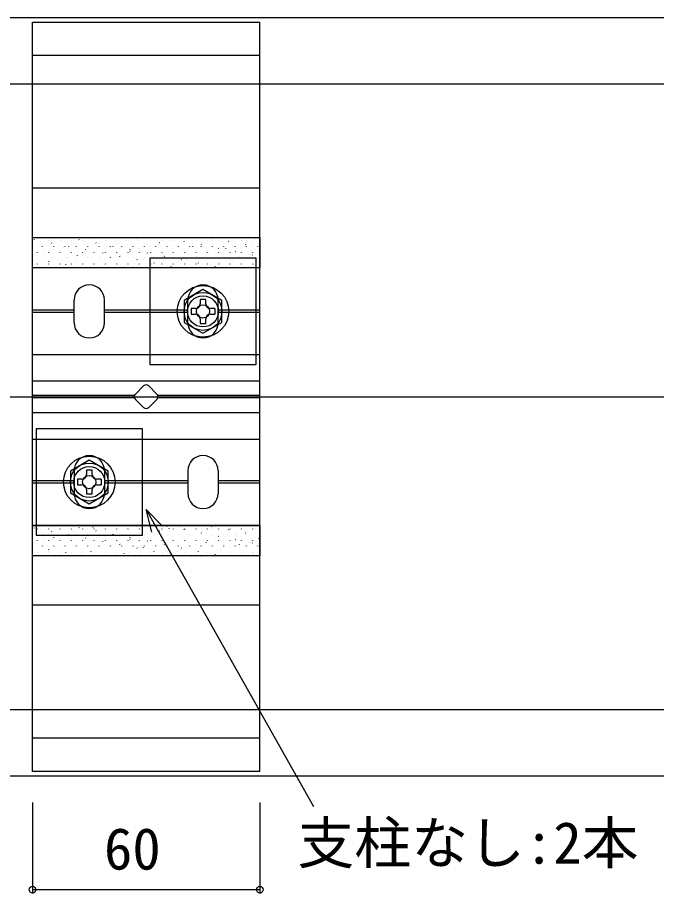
# Model space of a CAD drawing. Units: millimetres, scale not verified. Extents: x -875 to 875, y -1300 to 1294.
# Drawn here: x 515.1 to 683.6, y -520.6 to -289.6 of the extents above; entities that cross this region are included whole.
import ezdxf
from ezdxf.enums import TextEntityAlignment as Align

# ---------------------------------------------------------------- set-up
doc = ezdxf.new("R2010")
doc.units = ezdxf.units.MM
doc.header["$LTSCALE"] = 8
for name, color, linetype in [('0-3_YKK_12', 2, 'Continuous'), ('0-4_YKK_13', 4, 'Continuous'), ('0-6_YKK_D', 6, 'Continuous'), ('0-8_YSS_K', 3, 'Continuous')]:
    doc.layers.add(name, color=color, linetype=linetype)
doc.styles.add('ＭＳ ゴシック', font='')
doc.styles.get('ＭＳ ゴシック').set_extended_font_data('MS Gothic')

msp = doc.modelspace()

# ---------------------------------------------------------------- linework, layer by layer
at = {"layer": '0-3_YKK_12'}
for p, q in [((488.848, -289.6), (790.228, -289.6)), ((488.848, -489.6), (790.228, -489.6))]:
    msp.add_line(p, q, dxfattribs=at)
at = {"layer": '0-4_YKK_13'}
for p, q in [((579, -488.4), (579, -290.8)), ((579, -299.6), (519, -299.6)), ((579, -334.6), (519, -334.6)), ((519.575, -348.232), (519.52, -348.149)), ((520.299, -348.524), (520.299, -348.474)), ((521.083, -348.633), (521.079, -348.624)), ((523.289, -348.524), (523.289, -348.474)), ((523.712, -348.034), (523.708, -348.025)), ((526.279, -348.524), (526.279, -348.474)), ((529.269, -348.524), (529.269, -348.474)), ((531.305, -348.196), (531.25, -348.113)), ((532.259, -348.524), (532.259, -348.474)), ((532.419, -348.557), (532.416, -348.547)), ((535.048, -347.958), (535.045, -347.948)), ((535.249, -348.524), (535.249, -348.474)), ((538.239, -348.524), (538.239, -348.474)), ((541.229, -348.524), (541.229, -348.474)), ((543.756, -348.48), (543.753, -348.471)), ((544.219, -348.524), (544.219, -348.474)), ((546.385, -347.881), (546.382, -347.872)), ((547.209, -348.524), (547.209, -348.474)), ((550.199, -348.524), (550.199, -348.474)), ((553.189, -348.524), (553.189, -348.474)), ((554.56, -347.816), (554.505, -347.733)), ((555.093, -348.403), (555.089, -348.394)), ((556.179, -348.524), (556.179, -348.474)), ((557.722, -347.805), (557.718, -347.795)), ((559.063, -348.7), (559.008, -348.617)), ((559.169, -348.524), (559.169, -348.474)), ((562.159, -348.524), (562.159, -348.474)), ((565.149, -348.524), (565.149, -348.474)), ((566.29, -347.78), (566.234, -347.697)), ((566.429, -348.327), (566.426, -348.317)), ((568.139, -348.524), (568.139, -348.474)), ((569.058, -347.728), (569.055, -347.718)), ((570.793, -348.664), (570.738, -348.581)), ((571.129, -348.524), (571.129, -348.474)), ((574.119, -348.524), (574.119, -348.474)), ((577.109, -348.524), (577.109, -348.474)), ((577.766, -348.25), (577.763, -348.241)), ((521.674, -349.949), (521.674, -349.899)), ((524.079, -349.117), (524.023, -349.033)), ((524.664, -349.949), (524.664, -349.899)), ((524.683, -350.778), (524.68, -350.768)), ((527.312, -350.179), (527.309, -350.169)), ((527.654, -349.949), (527.654, -349.899)), ((528.582, -350.001), (528.527, -349.918)), ((529.807, -349.203), (529.804, -349.193)), ((530.644, -349.949), (530.644, -349.899)), ((533.085, -350.886), (533.03, -350.802)), ((533.634, -349.949), (533.634, -349.899)), ((535.808, -349.081), (535.753, -348.997)), ((536.02, -350.701), (536.016, -350.691)), ((536.624, -349.949), (536.624, -349.899)), ((538.649, -350.102), (538.645, -350.093)), ((539.614, -349.949), (539.614, -349.899)), ((540.311, -349.965), (540.256, -349.882)), ((541.144, -349.126), (541.141, -349.117)), ((542.604, -349.949), (542.604, -349.899)), ((544.815, -350.85), (544.759, -350.766)), ((545.594, -349.949), (545.594, -349.899)), ((547.356, -350.624), (547.353, -350.615)), ((548.584, -349.949), (548.584, -349.899)), ((549.985, -350.025), (549.982, -350.016)), ((551.574, -349.949), (551.574, -349.899)), ((552.481, -349.049), (552.477, -349.04)), ((554.564, -349.949), (554.564, -349.899)), ((557.554, -349.949), (557.554, -349.899)), ((558.693, -350.548), (558.69, -350.538)), ((560.544, -349.949), (560.544, -349.899)), ((561.322, -349.949), (561.319, -349.939)), ((563.566, -349.585), (563.511, -349.501)), ((563.534, -349.949), (563.534, -349.899)), ((563.817, -348.973), (563.814, -348.963)), ((566.524, -349.949), (566.524, -349.899)), ((567.417, -351.117), (567.414, -351.108)), ((568.07, -350.469), (568.014, -350.386)), ((569.514, -349.949), (569.514, -349.899)), ((570.03, -350.471), (570.026, -350.462)), ((572.504, -349.949), (572.504, -349.899)), ((572.659, -349.872), (572.655, -349.863)), ((575.154, -348.896), (575.151, -348.887)), ((575.296, -349.549), (575.241, -349.465)), ((575.494, -349.949), (575.494, -349.899)), ((578.484, -349.949), (578.484, -349.899)), ((578.754, -351.04), (578.751, -351.031)), ((519.575, -352.4), (519.572, -352.39)), ((520.299, -351.564), (520.299, -351.514)), ((521.674, -352.989), (521.674, -352.939)), ((522.071, -351.424), (522.067, -351.414)), ((523.289, -351.564), (523.289, -351.514)), ((524.664, -352.989), (524.664, -352.939)), ((526.279, -351.564), (526.279, -351.514)), ((527.654, -352.989), (527.654, -352.939)), ((528.283, -352.922), (528.28, -352.912)), ((529.269, -351.564), (529.269, -351.514)), ((530.644, -352.989), (530.644, -352.939)), ((530.912, -352.323), (530.909, -352.313)), ((532.259, -351.564), (532.259, -351.514)), ((533.407, -351.347), (533.404, -351.338)), ((533.634, -352.989), (533.634, -352.939)), ((535.249, -351.564), (535.249, -351.514)), ((536.624, -352.989), (536.624, -352.939)), ((537.588, -351.77), (537.533, -351.687)), ((538.239, -351.564), (538.239, -351.514)), ((539.614, -352.989), (539.614, -352.939)), ((539.62, -352.845), (539.617, -352.836)), ((541.229, -351.564), (541.229, -351.514)), ((542.091, -352.655), (542.036, -352.571)), ((542.249, -352.246), (542.245, -352.237)), ((542.604, -352.989), (542.604, -352.939)), ((544.219, -351.564), (544.219, -351.514)), ((544.744, -351.27), (544.741, -351.261)), ((545.594, -352.989), (545.594, -352.939)), ((547.209, -351.564), (547.209, -351.514)), ((548.344, -353.414), (548.341, -353.405)), ((548.584, -352.989), (548.584, -352.939)), ((549.318, -351.734), (549.263, -351.651)), ((550.199, -351.564), (550.199, -351.514)), ((550.957, -352.768), (550.953, -352.759)), ((551.574, -352.989), (551.574, -352.939)), ((553.189, -351.564), (553.189, -351.514)), ((553.585, -352.17), (553.582, -352.16)), ((553.821, -352.619), (553.766, -352.535)), ((554.564, -352.989), (554.564, -352.939)), ((556.081, -351.194), (556.077, -351.184)), ((556.179, -351.564), (556.179, -351.514)), ((557.554, -352.989), (557.554, -352.939)), ((558.324, -353.503), (558.269, -353.42)), ((559.169, -351.564), (559.169, -351.514)), ((559.681, -353.338), (559.678, -353.328)), ((560.544, -352.989), (560.544, -352.939)), ((562.159, -351.564), (562.159, -351.514)), ((562.293, -352.692), (562.29, -352.682)), ((563.534, -352.989), (563.534, -352.939)), ((564.922, -352.093), (564.919, -352.084)), ((565.149, -351.564), (565.149, -351.514)), ((566.524, -352.989), (566.524, -352.939)), ((568.139, -351.564), (568.139, -351.514)), ((569.514, -352.989), (569.514, -352.939)), ((571.018, -353.261), (571.014, -353.252)), ((571.129, -351.564), (571.129, -351.514)), ((572.504, -352.989), (572.504, -352.939)), ((572.573, -351.354), (572.518, -351.27)), ((573.63, -352.615), (573.627, -352.606)), ((574.119, -351.564), (574.119, -351.514)), ((575.494, -352.989), (575.494, -352.939)), ((576.259, -352.016), (576.255, -352.007)), ((577.076, -352.238), (577.021, -352.155)), ((577.109, -351.564), (577.109, -351.514)), ((578.484, -352.989), (578.484, -352.939)), ((579, -355.6), (519, -355.6)), ((520.299, -354.604), (520.299, -354.554)), ((520.547, -355.143), (520.543, -355.133)), ((523.176, -354.544), (523.172, -354.534)), ((523.34, -353.919), (523.284, -353.836)), ((523.289, -354.604), (523.289, -354.554)), ((525.671, -353.568), (525.668, -353.558)), ((526.279, -354.604), (526.279, -354.554)), ((527.843, -354.804), (527.788, -354.72)), ((529.269, -354.604), (529.269, -354.554)), ((531.883, -355.066), (531.88, -355.057)), ((532.259, -354.604), (532.259, -354.554)), ((534.512, -354.467), (534.509, -354.458)), ((535.249, -354.604), (535.249, -354.554)), ((537.008, -353.491), (537.004, -353.482)), ((538.239, -354.604), (538.239, -354.554)), ((541.229, -354.604), (541.229, -354.554)), ((543.22, -354.989), (543.217, -354.98)), ((544.219, -354.604), (544.219, -354.554)), ((545.849, -354.39), (545.846, -354.381)), ((546.595, -353.539), (546.539, -353.456)), ((547.209, -354.604), (547.209, -354.554)), ((550.199, -354.604), (550.199, -354.554)), ((551.098, -354.423), (551.043, -354.34)), ((551.945, -355.559), (551.941, -355.549)), ((553.189, -354.604), (553.189, -354.554)), ((554.557, -354.913), (554.553, -354.903)), ((555.601, -355.308), (555.546, -355.224)), ((556.179, -354.604), (556.179, -354.554)), ((557.186, -354.314), (557.182, -354.304)), ((559.169, -354.604), (559.169, -354.554)), ((562.159, -354.604), (562.159, -354.554)), ((562.827, -354.387), (562.772, -354.304)), ((563.281, -355.482), (563.278, -355.473)), ((565.149, -354.604), (565.149, -354.554)), ((565.893, -354.836), (565.89, -354.827)), ((567.331, -355.272), (567.275, -355.188)), ((568.139, -354.604), (568.139, -354.554)), ((568.522, -354.237), (568.519, -354.228)), ((571.129, -354.604), (571.129, -354.554)), ((574.119, -354.604), (574.119, -354.554)), ((574.618, -355.405), (574.615, -355.396)), ((577.109, -354.604), (577.109, -354.554)), ((577.23, -354.759), (577.227, -354.75)), ((530, -370.1), (530, -364.1)), ((538, -370.1), (538, -364.1)), ((560, -370.1), (560, -364.1)), ((564.75, -363.95), (563.25, -363.95)), ((563.25, -363.95), (563.25, -365.1)), ((564.75, -365.1), (564.75, -363.95)), ((568, -370.1), (568, -364.1)), ((530, -366.8), (519, -366.8)), ((560, -366.8), (538, -366.8)), ((562, -366.35), (560.85, -366.35)), ((567.15, -366.35), (566, -366.35)), ((567.15, -366.35), (567.15, -367.85)), ((579, -366.8), (568, -366.8)), ((530, -367.4), (519, -367.4)), ((560, -367.4), (538, -367.4)), ((563.25, -369.1), (563.25, -370.25)), ((564.75, -370.25), (564.75, -369.1)), ((566, -367.85), (567.15, -367.85)), ((579, -367.4), (568, -367.4)), ((563.25, -370.25), (564.75, -370.25)), ((519, -378.45), (579, -378.45)), ((519, -385.45), (579, -385.45)), ((546.172, -388.893), (548.293, -386.772)), ((549.707, -386.772), (551.828, -388.893)), ((545.925, -389.3), (519, -389.3)), ((545.925, -389.9), (519, -389.9)), ((548.293, -392.428), (546.172, -390.307)), ((551.828, -390.307), (549.707, -392.428)), ((579, -389.3), (552.075, -389.3)), ((579, -389.9), (552.075, -389.9)), ((519, -393.75), (579, -393.75)), ((519, -400.75), (579, -400.75)), ((530, -409.1), (530, -415.1)), ((534.75, -408.95), (533.25, -408.95)), ((533.25, -408.95), (533.25, -410.1)), ((534.75, -410.1), (534.75, -408.95)), ((538, -409.1), (538, -415.1)), ((560, -409.1), (560, -415.1)), ((568, -409.1), (568, -415.1)), ((530, -411.8), (519, -411.8)), ((530, -412.4), (519, -412.4)), ((532, -411.35), (530.85, -411.35)), ((537.15, -411.35), (536, -411.35)), ((536, -412.85), (537.15, -412.85)), ((537.15, -411.35), (537.15, -412.85)), ((560, -411.8), (538, -411.8)), ((560, -412.4), (538, -412.4)), ((579, -411.8), (568, -411.8)), ((579, -412.4), (568, -412.4)), ((533.25, -414.1), (533.25, -415.25)), ((533.25, -415.25), (534.75, -415.25)), ((534.75, -415.25), (534.75, -414.1)), ((579, -423.6), (519, -423.6)), ((519.575, -424.232), (519.52, -424.149)), ((520.299, -424.524), (520.299, -424.474)), ((521.083, -424.633), (521.079, -424.624)), ((523.289, -424.524), (523.289, -424.474)), ((523.712, -424.034), (523.708, -424.025)), ((524.079, -425.117), (524.023, -425.033)), ((526.279, -424.524), (526.279, -424.474)), ((529.269, -424.524), (529.269, -424.474)), ((531.305, -424.196), (531.25, -424.113)), ((532.259, -424.524), (532.259, -424.474)), ((532.419, -424.557), (532.416, -424.547)), ((535.048, -423.958), (535.045, -423.948)), ((535.249, -424.524), (535.249, -424.474)), ((535.808, -425.081), (535.753, -424.997)), ((538.239, -424.524), (538.239, -424.474)), ((541.229, -424.524), (541.229, -424.474)), ((543.756, -424.48), (543.753, -424.471)), ((544.219, -424.524), (544.219, -424.474)), ((546.385, -423.881), (546.382, -423.872)), ((547.209, -424.524), (547.209, -424.474)), ((550.199, -424.524), (550.199, -424.474)), ((552.481, -425.049), (552.477, -425.04)), ((553.189, -424.524), (553.189, -424.474)), ((554.56, -423.816), (554.505, -423.733)), ((555.093, -424.403), (555.089, -424.394)), ((556.179, -424.524), (556.179, -424.474)), ((557.722, -423.805), (557.718, -423.795)), ((559.063, -424.7), (559.008, -424.617)), ((559.169, -424.524), (559.169, -424.474)), ((562.159, -424.524), (562.159, -424.474)), ((563.817, -424.973), (563.814, -424.963)), ((565.149, -424.524), (565.149, -424.474)), ((566.29, -423.78), (566.234, -423.697)), ((566.429, -424.327), (566.426, -424.317)), ((568.139, -424.524), (568.139, -424.474)), ((569.058, -423.728), (569.055, -423.718)), ((570.793, -424.664), (570.738, -424.581)), ((571.129, -424.524), (571.129, -424.474)), ((574.119, -424.524), (574.119, -424.474)), ((575.154, -424.896), (575.151, -424.887)), ((577.109, -424.524), (577.109, -424.474)), ((577.766, -424.25), (577.763, -424.241)), ((521.674, -425.949), (521.674, -425.899)), ((524.664, -425.949), (524.664, -425.899)), ((524.683, -426.778), (524.68, -426.768)), ((527.312, -426.179), (527.309, -426.169)), ((527.654, -425.949), (527.654, -425.899)), ((528.582, -426.001), (528.527, -425.918)), ((529.807, -425.203), (529.804, -425.193)), ((530.644, -425.949), (530.644, -425.899)), ((533.085, -426.886), (533.03, -426.802)), ((533.407, -427.347), (533.404, -427.338)), ((533.634, -425.949), (533.634, -425.899)), ((536.02, -426.701), (536.016, -426.691)), ((536.624, -425.949), (536.624, -425.899)), ((538.649, -426.102), (538.645, -426.093)), ((539.614, -425.949), (539.614, -425.899)), ((540.311, -425.965), (540.256, -425.882)), ((541.144, -425.126), (541.141, -425.117)), ((542.604, -425.949), (542.604, -425.899)), ((544.744, -427.27), (544.741, -427.261)), ((544.815, -426.85), (544.759, -426.766)), ((545.594, -425.949), (545.594, -425.899)), ((547.356, -426.624), (547.353, -426.615)), ((548.584, -425.949), (548.584, -425.899)), ((549.985, -426.025), (549.982, -426.016)), ((551.574, -425.949), (551.574, -425.899)), ((554.564, -425.949), (554.564, -425.899)), ((556.081, -427.194), (556.077, -427.184)), ((557.554, -425.949), (557.554, -425.899)), ((558.693, -426.548), (558.69, -426.538)), ((560.544, -425.949), (560.544, -425.899)), ((561.322, -425.949), (561.319, -425.939)), ((563.566, -425.585), (563.511, -425.501)), ((563.534, -425.949), (563.534, -425.899)), ((566.524, -425.949), (566.524, -425.899)), ((567.417, -427.117), (567.414, -427.108)), ((568.07, -426.469), (568.014, -426.386)), ((569.514, -425.949), (569.514, -425.899)), ((570.03, -426.471), (570.026, -426.462)), ((572.504, -425.949), (572.504, -425.899)), ((572.573, -427.354), (572.518, -427.27)), ((572.659, -425.872), (572.655, -425.863)), ((575.296, -425.549), (575.241, -425.465)), ((575.494, -425.949), (575.494, -425.899)), ((578.484, -425.949), (578.484, -425.899)), ((578.754, -427.04), (578.751, -427.031)), ((519.575, -428.4), (519.572, -428.39)), ((520.299, -427.564), (520.299, -427.514)), ((521.674, -428.989), (521.674, -428.939)), ((522.071, -427.424), (522.067, -427.414)), ((523.289, -427.564), (523.289, -427.514)), ((524.664, -428.989), (524.664, -428.939)), ((525.671, -429.568), (525.668, -429.558)), ((526.279, -427.564), (526.279, -427.514)), ((527.654, -428.989), (527.654, -428.939)), ((528.283, -428.922), (528.28, -428.912)), ((529.269, -427.564), (529.269, -427.514)), ((530.644, -428.989), (530.644, -428.939)), ((530.912, -428.323), (530.909, -428.313)), ((532.259, -427.564), (532.259, -427.514)), ((533.634, -428.989), (533.634, -428.939)), ((535.249, -427.564), (535.249, -427.514)), ((536.624, -428.989), (536.624, -428.939)), ((537.008, -429.491), (537.004, -429.482)), ((537.588, -427.77), (537.533, -427.687)), ((538.239, -427.564), (538.239, -427.514)), ((539.614, -428.989), (539.614, -428.939)), ((539.62, -428.845), (539.617, -428.836)), ((541.229, -427.564), (541.229, -427.514)), ((542.091, -428.655), (542.036, -428.571)), ((542.249, -428.246), (542.245, -428.237)), ((542.604, -428.989), (542.604, -428.939)), ((544.219, -427.564), (544.219, -427.514)), ((545.594, -428.989), (545.594, -428.939)), ((546.595, -429.539), (546.539, -429.456)), ((547.209, -427.564), (547.209, -427.514)), ((548.344, -429.414), (548.341, -429.405)), ((548.584, -428.989), (548.584, -428.939)), ((549.318, -427.734), (549.263, -427.651)), ((550.199, -427.564), (550.199, -427.514)), ((550.957, -428.768), (550.953, -428.759)), ((551.574, -428.989), (551.574, -428.939)), ((553.189, -427.564), (553.189, -427.514)), ((553.585, -428.17), (553.582, -428.16)), ((553.821, -428.619), (553.766, -428.535)), ((554.564, -428.989), (554.564, -428.939)), ((556.179, -427.564), (556.179, -427.514)), ((557.554, -428.989), (557.554, -428.939)), ((558.324, -429.503), (558.269, -429.42)), ((559.169, -427.564), (559.169, -427.514)), ((559.681, -429.338), (559.678, -429.328)), ((560.544, -428.989), (560.544, -428.939)), ((562.159, -427.564), (562.159, -427.514)), ((562.293, -428.692), (562.29, -428.682)), ((563.534, -428.989), (563.534, -428.939)), ((564.922, -428.093), (564.919, -428.084)), ((565.149, -427.564), (565.149, -427.514)), ((566.524, -428.989), (566.524, -428.939)), ((568.139, -427.564), (568.139, -427.514)), ((569.514, -428.989), (569.514, -428.939)), ((571.018, -429.261), (571.014, -429.252)), ((571.129, -427.564), (571.129, -427.514)), ((572.504, -428.989), (572.504, -428.939)), ((573.63, -428.615), (573.627, -428.606)), ((574.119, -427.564), (574.119, -427.514)), ((575.494, -428.989), (575.494, -428.939)), ((576.259, -428.016), (576.255, -428.007)), ((577.076, -428.238), (577.021, -428.155)), ((577.109, -427.564), (577.109, -427.514)), ((578.484, -428.989), (578.484, -428.939)), ((520.299, -430.604), (520.299, -430.554)), ((520.547, -431.143), (520.543, -431.133)), ((523.176, -430.544), (523.172, -430.534)), ((523.34, -429.919), (523.284, -429.836)), ((523.289, -430.604), (523.289, -430.554)), ((526.279, -430.604), (526.279, -430.554)), ((527.843, -430.804), (527.788, -430.72)), ((529.269, -430.604), (529.269, -430.554)), ((531.883, -431.066), (531.88, -431.057)), ((532.259, -430.604), (532.259, -430.554)), ((534.512, -430.467), (534.509, -430.458)), ((535.249, -430.604), (535.249, -430.554)), ((538.239, -430.604), (538.239, -430.554)), ((541.229, -430.604), (541.229, -430.554)), ((543.22, -430.989), (543.217, -430.98)), ((544.219, -430.604), (544.219, -430.554)), ((545.849, -430.39), (545.846, -430.381)), ((547.209, -430.604), (547.209, -430.554)), ((550.199, -430.604), (550.199, -430.554)), ((551.098, -430.423), (551.043, -430.34)), ((551.945, -431.559), (551.941, -431.549)), ((553.189, -430.604), (553.189, -430.554)), ((554.557, -430.913), (554.553, -430.903)), ((555.601, -431.308), (555.546, -431.224)), ((556.179, -430.604), (556.179, -430.554)), ((557.186, -430.314), (557.182, -430.304)), ((559.169, -430.604), (559.169, -430.554)), ((562.159, -430.604), (562.159, -430.554)), ((562.827, -430.387), (562.772, -430.304)), ((563.281, -431.482), (563.278, -431.473)), ((565.149, -430.604), (565.149, -430.554)), ((565.893, -430.836), (565.89, -430.827)), ((567.331, -431.272), (567.275, -431.188)), ((568.139, -430.604), (568.139, -430.554)), ((568.522, -430.237), (568.519, -430.228)), ((571.129, -430.604), (571.129, -430.554)), ((574.119, -430.604), (574.119, -430.554)), ((574.618, -431.405), (574.615, -431.396)), ((577.109, -430.604), (577.109, -430.554)), ((577.23, -430.759), (577.227, -430.75)), ((579, -444.6), (519, -444.6)), ((579, -479.6), (519, -479.6))]:
    msp.add_line(p, q, dxfattribs=at)
for points in [[(579, -488.4), (519, -488.4), (519, -290.8), (579, -290.8)], [(560.85, -366.35), (560.85, -367.85), (562, -367.85)], [(530.85, -411.35), (530.85, -412.85), (532, -412.85)]]:
    msp.add_lwpolyline(points, dxfattribs=at)
for points in [[(519, -355.6), (519, -347.6), (579, -347.6), (579, -355.6)], [(550, -381.1), (578, -381.1), (578, -353.1), (550, -353.1)], [(569, -364.213), (564, -361.326), (559, -364.213), (559, -369.987), (564, -372.874), (569, -369.987)], [(520, -426.1), (548, -426.1), (548, -398.1), (520, -398.1)], [(539, -409.213), (534, -406.326), (529, -409.213), (529, -414.987), (534, -417.874), (539, -414.987)], [(519, -431.6), (519, -423.6), (579, -423.6), (579, -431.6)]]:
    msp.add_lwpolyline(points, close=True, dxfattribs=at)
for centre, radius in [((564, -367.1), 6.8), ((564, -367.1), 5), ((564, -367.1), 4.1), ((564, -367.1), 1.75), ((534, -412.1), 6.8), ((534, -412.1), 5), ((534, -412.1), 4.1), ((534, -412.1), 1.75)]:
    msp.add_circle(centre, radius, dxfattribs=at)
for centre, radius, start, end in [((534, -364.1), 4, 0, 180), ((564, -364.1), 4, 0, 180), ((562, -365.1), 1.25, 270, 0), ((566, -365.1), 1.25, 180, 270), ((562, -369.1), 1.25, 0, 90), ((566, -369.1), 1.25, 90, 180), ((534, -370.1), 4, 180, 0), ((564, -370.1), 4, 180, 0), ((549, -387.479), 1, 45, 135), ((546.879, -389.6), 1, 135, 225), ((551.121, -389.6), 1, 315, 45), ((549, -391.721), 1, 225, 315), ((534, -409.1), 4, 0, 180), ((564, -409.1), 4, 0, 180), ((532, -410.1), 1.25, 270, 0), ((536, -410.1), 1.25, 180, 270), ((532, -414.1), 1.25, 0, 90), ((536, -414.1), 1.25, 90, 180), ((534, -415.1), 4, 180, 0), ((564, -415.1), 4, 180, 0)]:
    msp.add_arc(centre, radius, start, end, dxfattribs=at)
at = {"layer": '0-6_YKK_D'}
for p, q in [((519, -496.6), (519, -520.6)), ((579, -496.6), (579, -520.6)), ((579, -519.6), (519, -519.6))]:
    msp.add_line(p, q, dxfattribs=at)
for points in [[(550.544, -425.336), (549, -419.32), (553.346, -423.758)], [(549, -419.32), (551.945, -424.547), (593.145, -497.672)]]:
    msp.add_lwpolyline(points, dxfattribs=at)
for centre in [(519, -519.6), (579, -519.6)]:
    msp.add_circle(centre, 0.875, dxfattribs=at)
at = {"layer": '0-8_YSS_K'}
for p, q in [((-283.5, -307.1), (790.228, -307.1)), ((-201, -389.6), (793.228, -389.6)), ((-118.5, -472.1), (790.228, -472.1))]:
    msp.add_line(p, q, dxfattribs=at)

# ---------------------------------------------------------------- texts
at = {"layer": '0-6_YKK_D', "style": 'ＭＳ ゴシック'}
for s, p in [('支柱なし:2本', (588.922, -516.034)), ('60', (537.878, -517.6))]:
    msp.add_text(s, height=11, dxfattribs=at).set_placement(p, align=Align.BOTTOM_LEFT)

doc.saveas('drawing.dxf')
